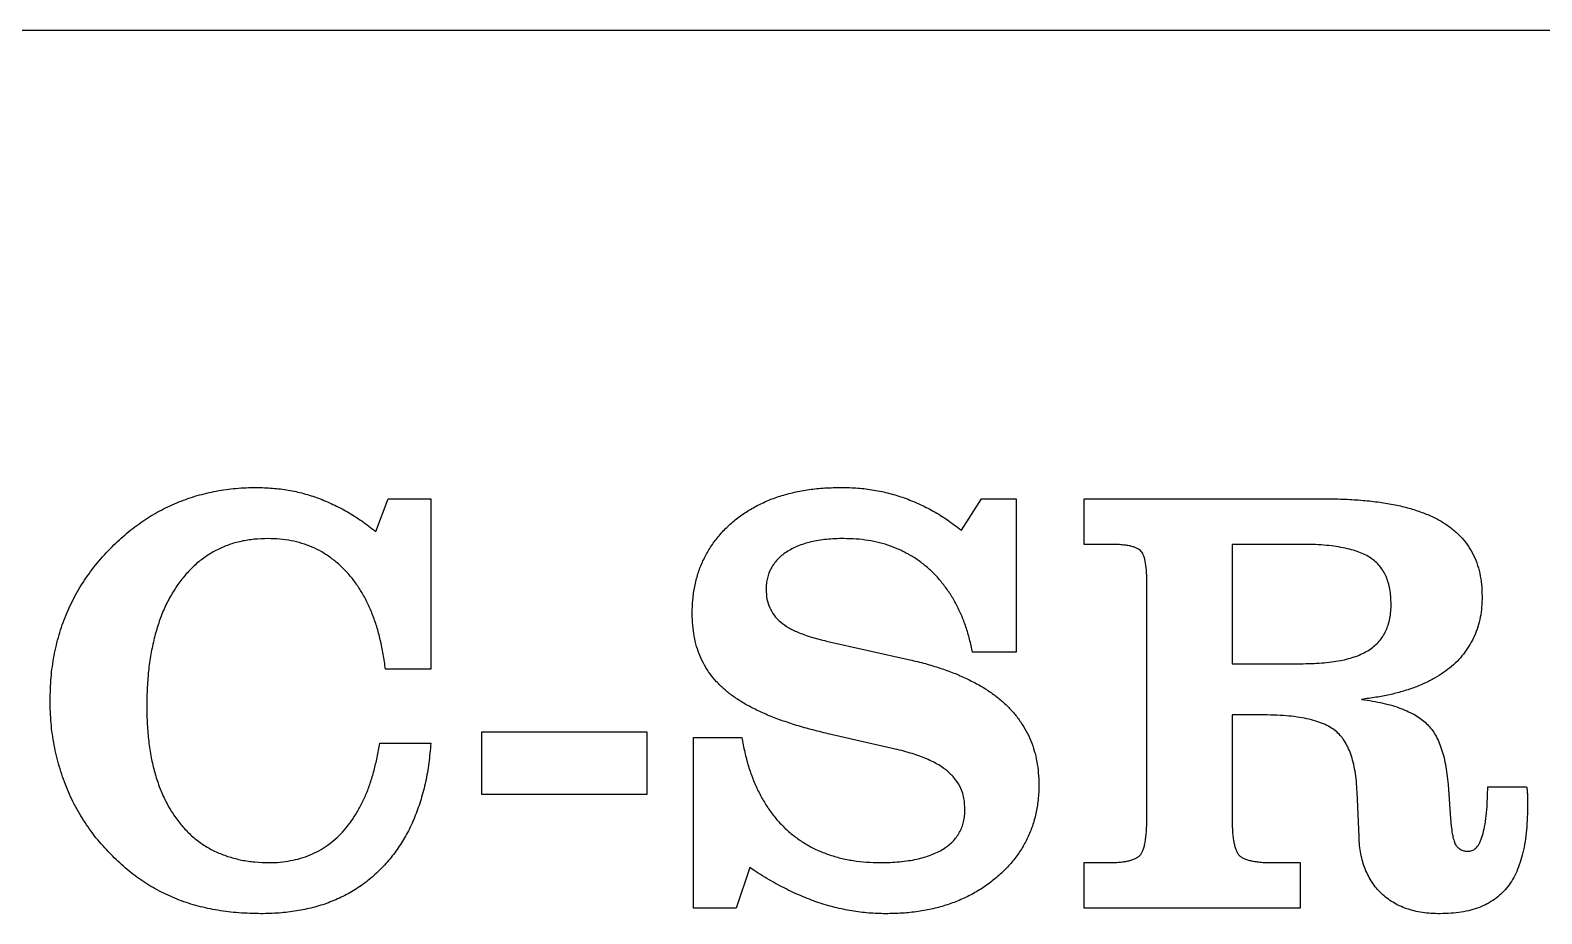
# Model space of a CAD drawing. Header units: millimetres. Extents: x -108 to 108, y -38 to 32.
# Drawn here: x -10.8 to 7.67, y 21.71 to 32.5 of the extents above; entities that cross this region are included whole.
import ezdxf

# ---------------------------------------------------------------- set-up
doc = ezdxf.new("R2010")
doc.units = ezdxf.units.MM

msp = doc.modelspace()

# ---------------------------------------------------------------- linework, layer by layer
at = {"color": 7, "linetype": 'Continuous', "lineweight": 25}
for p, q in [((-15, 32.5), (15, 32.5)), ((-6.576, 26.377), (-6.424, 26.775)), ((-6.424, 26.775), (-5.903, 26.775)), ((-5.903, 26.775), (-5.903, 24.692)), ((0.581, 26.392), (0.828, 26.775)), ((0.828, 26.775), (1.25, 26.775)), ((1.25, 26.775), (1.25, 24.9)), ((2.083, 26.775), (5.038, 26.775)), ((2.083, 26.219), (2.083, 26.775)), ((2.368, 26.219), (2.083, 26.219)), ((3.889, 26.219), (3.889, 24.761)), ((4.73, 26.219), (3.889, 26.219)), ((2.847, 22.888), (2.847, 25.772)), ((-1.066, 25.038), (-0.05, 24.809)), ((1.25, 24.9), (0.717, 24.9)), ((3.889, 24.761), (4.756, 24.761)), ((-5.903, 24.692), (-6.458, 24.692)), ((3.889, 24.136), (3.889, 22.888)), ((4.239, 24.136), (3.889, 24.136)), ((-5.278, 23.928), (-3.264, 23.928)), ((-5.278, 23.164), (-5.278, 23.928)), ((-3.264, 23.928), (-3.264, 23.164)), ((-2.693, 23.858), (-2.102, 23.858)), ((-2.693, 21.775), (-2.693, 23.858)), ((-0.229, 23.717), (-1.047, 23.905)), ((-6.528, 23.789), (-5.903, 23.789)), ((6.528, 23.284), (6.559, 22.864)), ((-3.264, 23.164), (-5.278, 23.164)), ((5.441, 22.646), (5.417, 23.195)), ((7.014, 23.257), (7.489, 23.257)), ((7.014, 23.237), (7.014, 23.257)), ((-2.005, 22.27), (-2.172, 21.775)), ((2.083, 22.331), (2.368, 22.331)), ((2.083, 21.775), (2.083, 22.331)), ((4.379, 22.331), (4.722, 22.331)), ((4.722, 22.331), (4.722, 21.775)), ((-2.172, 21.775), (-2.693, 21.775)), ((4.722, 21.775), (2.083, 21.775))]:
    msp.add_line(p, q, dxfattribs=at)
for points, knots in [([(-9.775, 26.213), (-9.716, 26.268), (-9.597, 26.379), (-9.402, 26.52), (-9.198, 26.642), (-8.983, 26.741), (-8.758, 26.818), (-8.525, 26.873), (-8.283, 26.908), (-8.119, 26.912), (-8.036, 26.914)], [0, 0, 0, 0, 0.12698, 0.25204, 0.374647, 0.497505, 0.620354, 0.744387, 0.870766, 1, 1, 1, 1]), ([(-8.036, 26.914), (-7.97, 26.912), (-7.839, 26.908), (-7.645, 26.885), (-7.457, 26.843), (-7.275, 26.785), (-7.096, 26.709), (-6.919, 26.616), (-6.744, 26.506), (-6.632, 26.42), (-6.576, 26.377)], [0, 0, 0, 0, 0.125175, 0.247739, 0.368112, 0.487844, 0.609431, 0.734449, 0.864692, 1, 1, 1, 1]), ([(-2.708, 25.372), (-2.707, 25.429), (-2.705, 25.54), (-2.679, 25.703), (-2.642, 25.857), (-2.588, 26.002), (-2.516, 26.138), (-2.431, 26.267), (-2.33, 26.385), (-2.214, 26.495), (-2.085, 26.593), (-1.944, 26.679), (-1.793, 26.752), (-1.632, 26.812), (-1.46, 26.857), (-1.278, 26.891), (-1.085, 26.91), (-0.953, 26.913), (-0.885, 26.914)], [0, 0, 0, 0, 0.063426, 0.124212, 0.182845, 0.24019, 0.297051, 0.353802, 0.411629, 0.471012, 0.531472, 0.592522, 0.654434, 0.718156, 0.784137, 0.852687, 0.924491, 1, 1, 1, 1]), ([(-0.885, 26.914), (-0.818, 26.913), (-0.685, 26.91), (-0.488, 26.885), (-0.298, 26.845), (-0.115, 26.788), (0.064, 26.715), (0.241, 26.626), (0.414, 26.518), (0.524, 26.434), (0.581, 26.392)], [0, 0, 0, 0, 0.127238, 0.251879, 0.373483, 0.493702, 0.614806, 0.738926, 0.866965, 1, 1, 1, 1]), ([(5.038, 26.775), (5.116, 26.774), (5.267, 26.773), (5.486, 26.758), (5.689, 26.736), (5.877, 26.705), (6.049, 26.664), (6.206, 26.613), (6.348, 26.554), (6.474, 26.486), (6.585, 26.407), (6.681, 26.319), (6.763, 26.22), (6.83, 26.112), (6.882, 25.993), (6.918, 25.865), (6.94, 25.726), (6.943, 25.631), (6.944, 25.583)], [0, 0, 0, 0, 0.09202, 0.177813, 0.257965, 0.332681, 0.401899, 0.46642, 0.526544, 0.582396, 0.635229, 0.686173, 0.736074, 0.785604, 0.835774, 0.88808, 0.94242, 1, 1, 1, 1]), ([(-7.893, 26.289), (-7.949, 26.287), (-8.059, 26.284), (-8.22, 26.259), (-8.371, 26.217), (-8.513, 26.156), (-8.645, 26.078), (-8.768, 25.985), (-8.881, 25.873), (-8.985, 25.745), (-9.077, 25.603), (-9.158, 25.447), (-9.224, 25.277), (-9.279, 25.095), (-9.323, 24.9), (-9.353, 24.692), (-9.371, 24.471), (-9.374, 24.319), (-9.375, 24.241)], [0, 0, 0, 0, 0.059167, 0.115888, 0.170923, 0.224383, 0.277865, 0.331999, 0.387532, 0.444985, 0.504516, 0.565897, 0.629891, 0.696457, 0.766378, 0.839969, 0.918006, 1, 1, 1, 1]), ([(-6.458, 24.692), (-6.466, 24.754), (-6.481, 24.874), (-6.518, 25.049), (-6.562, 25.213), (-6.615, 25.366), (-6.678, 25.509), (-6.75, 25.641), (-6.83, 25.762), (-6.92, 25.872), (-7.018, 25.97), (-7.123, 26.055), (-7.233, 26.128), (-7.352, 26.187), (-7.478, 26.233), (-7.61, 26.265), (-7.749, 26.285), (-7.844, 26.288), (-7.893, 26.289)], [0, 0, 0, 0, 0.078803, 0.153358, 0.224764, 0.292886, 0.358267, 0.421168, 0.482049, 0.541709, 0.599794, 0.656243, 0.711937, 0.767041, 0.822914, 0.880249, 0.938786, 1, 1, 1, 1]), ([(-0.855, 26.289), (-0.892, 26.289), (-0.963, 26.288), (-1.067, 26.28), (-1.165, 26.268), (-1.256, 26.249), (-1.341, 26.227), (-1.42, 26.198), (-1.492, 26.165), (-1.557, 26.125), (-1.615, 26.083), (-1.666, 26.035), (-1.71, 25.984), (-1.745, 25.928), (-1.772, 25.869), (-1.792, 25.806), (-1.803, 25.738), (-1.805, 25.691), (-1.806, 25.667)], [0, 0, 0, 0, 0.086807, 0.1678603, 0.2451177, 0.3180412, 0.3867736, 0.4519094, 0.5139541, 0.5734918, 0.6306723, 0.6842511, 0.7367653, 0.7879954, 0.8386284, 0.8903018, 0.9437385, 1, 1, 1, 1]), ([(0.717, 24.9), (0.706, 24.954), (0.683, 25.059), (0.638, 25.21), (0.584, 25.353), (0.521, 25.486), (0.449, 25.61), (0.367, 25.724), (0.279, 25.83), (0.179, 25.926), (0.074, 26.012), (-0.04, 26.086), (-0.16, 26.149), (-0.286, 26.2), (-0.419, 26.24), (-0.559, 26.268), (-0.705, 26.286), (-0.804, 26.288), (-0.855, 26.289)], [0, 0, 0, 0, 0.071653, 0.140034, 0.206196, 0.270363, 0.332111, 0.392996, 0.452929, 0.512661, 0.572056, 0.630687, 0.689364, 0.747984, 0.808591, 0.870221, 0.933899, 1, 1, 1, 1]), ([(-10.556, 24.313), (-10.553, 24.406), (-10.549, 24.589), (-10.511, 24.856), (-10.451, 25.112), (-10.366, 25.357), (-10.255, 25.59), (-10.12, 25.81), (-9.961, 26.021), (-9.838, 26.148), (-9.775, 26.213)], [0, 0, 0, 0, 0.13215, 0.259221, 0.383329, 0.505183, 0.626287, 0.748491, 0.872407, 1, 1, 1, 1]), ([(2.847, 25.772), (2.847, 25.817), (2.846, 25.898), (2.831, 26.006), (2.81, 26.087), (2.779, 26.138), (2.744, 26.162), (2.713, 26.179), (2.674, 26.191), (2.628, 26.203), (2.573, 26.209), (2.512, 26.216), (2.442, 26.219), (2.393, 26.219), (2.368, 26.219)], [0, 0, 0, 0, 0.167852, 0.301786, 0.404938, 0.481866, 0.51867, 0.561646, 0.612986, 0.671398, 0.739705, 0.817248, 0.903932, 1, 1, 1, 1]), ([(5.833, 25.49), (5.832, 25.522), (5.83, 25.582), (5.82, 25.67), (5.8, 25.751), (5.774, 25.825), (5.739, 25.893), (5.695, 25.952), (5.645, 26.007), (5.584, 26.052), (5.516, 26.093), (5.436, 26.126), (5.346, 26.155), (5.244, 26.179), (5.131, 26.197), (5.007, 26.21), (4.872, 26.219), (4.779, 26.219), (4.73, 26.219)], [0, 0, 0, 0, 0.0620988, 0.1195847, 0.1738872, 0.2255459, 0.2746619, 0.3231529, 0.3710744, 0.4198529, 0.4713341, 0.5278838, 0.5901175, 0.6582591, 0.7333979, 0.815132, 0.903731, 1, 1, 1, 1]), ([(-1.806, 25.667), (-1.804, 25.628), (-1.8, 25.551), (-1.765, 25.444), (-1.71, 25.348), (-1.629, 25.266), (-1.525, 25.194), (-1.395, 25.134), (-1.24, 25.079), (-1.126, 25.052), (-1.066, 25.038)], [0, 0, 0, 0, 0.110695, 0.214624, 0.316151, 0.420815, 0.536614, 0.670358, 0.824003, 1, 1, 1, 1]), ([(6.944, 25.583), (6.944, 25.539), (6.942, 25.454), (6.924, 25.33), (6.895, 25.212), (6.853, 25.101), (6.801, 24.997), (6.736, 24.899), (6.66, 24.809), (6.572, 24.725), (6.472, 24.649), (6.362, 24.581), (6.241, 24.518), (6.109, 24.465), (5.965, 24.418), (5.811, 24.379), (5.645, 24.348), (5.531, 24.333), (5.472, 24.325)], [0, 0, 0, 0, 0.060564, 0.118613, 0.17475, 0.229165, 0.283289, 0.337134, 0.391885, 0.448241, 0.506134, 0.56616, 0.629082, 0.695568, 0.765094, 0.838965, 0.91749, 1, 1, 1, 1]), ([(-1.047, 23.905), (-1.118, 23.922), (-1.256, 23.956), (-1.455, 24.012), (-1.637, 24.074), (-1.804, 24.139), (-1.956, 24.21), (-2.092, 24.284), (-2.213, 24.364), (-2.32, 24.447), (-2.412, 24.539), (-2.492, 24.635), (-2.559, 24.741), (-2.613, 24.853), (-2.657, 24.972), (-2.687, 25.099), (-2.704, 25.233), (-2.707, 25.325), (-2.708, 25.372)], [0, 0, 0, 0, 0.090654, 0.175182, 0.254405, 0.328375, 0.3969, 0.46066, 0.519988, 0.575294, 0.628029, 0.679432, 0.730225, 0.781355, 0.833205, 0.886494, 0.941885, 1, 1, 1, 1]), ([(4.756, 24.761), (4.801, 24.762), (4.888, 24.764), (5.013, 24.77), (5.129, 24.785), (5.237, 24.802), (5.334, 24.828), (5.423, 24.856), (5.502, 24.893), (5.573, 24.932), (5.634, 24.98), (5.688, 25.033), (5.733, 25.094), (5.77, 25.161), (5.798, 25.234), (5.819, 25.314), (5.831, 25.4), (5.832, 25.459), (5.833, 25.49)], [0, 0, 0, 0, 0.0905211, 0.1753314, 0.2539938, 0.3265819, 0.3943744, 0.4566854, 0.5151511, 0.5691017, 0.6206286, 0.6712009, 0.7212651, 0.7728694, 0.8246386, 0.8796886, 0.9378987, 1, 1, 1, 1]), ([(-0.05, 24.809), (0.014, 24.794), (0.139, 24.764), (0.318, 24.709), (0.486, 24.65), (0.64, 24.582), (0.783, 24.51), (0.913, 24.431), (1.031, 24.345), (1.135, 24.252), (1.229, 24.155), (1.307, 24.048), (1.377, 23.938), (1.432, 23.819), (1.475, 23.694), (1.505, 23.563), (1.524, 23.425), (1.527, 23.33), (1.528, 23.282)], [0, 0, 0, 0, 0.082437, 0.160365, 0.234278, 0.304312, 0.370817, 0.433918, 0.494399, 0.552355, 0.608309, 0.663181, 0.717369, 0.771762, 0.826221, 0.882357, 0.939824, 1, 1, 1, 1]), ([(-9.771, 22.389), (-9.833, 22.453), (-9.957, 22.579), (-10.114, 22.792), (-10.251, 23.015), (-10.361, 23.255), (-10.448, 23.506), (-10.51, 23.767), (-10.549, 24.037), (-10.554, 24.22), (-10.556, 24.313)], [0, 0, 0, 0, 0.125116, 0.247783, 0.370225, 0.493449, 0.617671, 0.742525, 0.869794, 1, 1, 1, 1]), ([(-9.375, 24.241), (-9.374, 24.167), (-9.371, 24.023), (-9.353, 23.814), (-9.323, 23.618), (-9.281, 23.434), (-9.225, 23.263), (-9.158, 23.105), (-9.079, 22.959), (-8.986, 22.828), (-8.884, 22.71), (-8.77, 22.608), (-8.646, 22.522), (-8.511, 22.452), (-8.367, 22.398), (-8.213, 22.359), (-8.05, 22.334), (-7.937, 22.332), (-7.88, 22.331)], [0, 0, 0, 0, 0.080964, 0.157058, 0.229362, 0.297448, 0.362616, 0.424872, 0.484767, 0.543143, 0.599926, 0.655005, 0.709759, 0.764147, 0.81987, 0.87732, 0.93717, 1, 1, 1, 1]), ([(5.472, 24.325), (5.518, 24.318), (5.605, 24.305), (5.731, 24.28), (5.846, 24.25), (5.951, 24.216), (6.044, 24.176), (6.128, 24.135), (6.201, 24.086), (6.264, 24.034), (6.318, 23.973), (6.367, 23.904), (6.408, 23.825), (6.444, 23.736), (6.475, 23.637), (6.498, 23.528), (6.516, 23.41), (6.524, 23.327), (6.528, 23.284)], [0, 0, 0, 0, 0.083081, 0.159454, 0.23085, 0.296749, 0.357462, 0.413671, 0.465327, 0.513855, 0.56134, 0.611382, 0.66528, 0.722238, 0.78424, 0.850919, 0.92276, 1, 1, 1, 1]), ([(5.417, 23.195), (5.414, 23.239), (5.41, 23.324), (5.394, 23.445), (5.371, 23.555), (5.342, 23.654), (5.306, 23.742), (5.263, 23.82), (5.213, 23.886), (5.154, 23.942), (5.084, 23.988), (5.003, 24.028), (4.909, 24.062), (4.801, 24.09), (4.679, 24.111), (4.545, 24.126), (4.396, 24.134), (4.293, 24.135), (4.239, 24.136)], [0, 0, 0, 0, 0.074667, 0.144246, 0.207765, 0.266212, 0.319498, 0.369676, 0.416228, 0.461093, 0.507203, 0.558146, 0.614435, 0.67746, 0.747514, 0.824351, 0.908236, 1, 1, 1, 1]), ([(-2.102, 23.858), (-2.091, 23.798), (-2.069, 23.681), (-2.024, 23.511), (-1.969, 23.352), (-1.903, 23.205), (-1.83, 23.067), (-1.745, 22.941), (-1.65, 22.826), (-1.546, 22.722), (-1.433, 22.629), (-1.31, 22.55), (-1.18, 22.481), (-1.041, 22.427), (-0.895, 22.383), (-0.741, 22.353), (-0.578, 22.334), (-0.467, 22.332), (-0.41, 22.331)], [0, 0, 0, 0, 0.072961, 0.142495, 0.209164, 0.27285, 0.334572, 0.394832, 0.453616, 0.512142, 0.570045, 0.627677, 0.686104, 0.744942, 0.805227, 0.86762, 0.93227, 1, 1, 1, 1]), ([(-5.903, 23.789), (-5.91, 23.708), (-5.924, 23.55), (-5.964, 23.322), (-6.019, 23.107), (-6.089, 22.907), (-6.172, 22.72), (-6.272, 22.549), (-6.386, 22.391), (-6.514, 22.247), (-6.656, 22.12), (-6.809, 22.008), (-6.976, 21.915), (-7.154, 21.837), (-7.344, 21.778), (-7.546, 21.736), (-7.759, 21.711), (-7.906, 21.707), (-7.981, 21.706)], [0, 0, 0, 0, 0.073767, 0.143931, 0.21089, 0.274992, 0.3367, 0.396411, 0.455319, 0.513578, 0.571127, 0.628389, 0.686141, 0.744643, 0.804689, 0.866901, 0.931837, 1, 1, 1, 1]), ([(-7.88, 22.331), (-7.835, 22.331), (-7.746, 22.333), (-7.618, 22.353), (-7.494, 22.38), (-7.379, 22.422), (-7.268, 22.474), (-7.167, 22.54), (-7.069, 22.614), (-6.98, 22.704), (-6.897, 22.802), (-6.823, 22.913), (-6.754, 23.032), (-6.693, 23.163), (-6.64, 23.305), (-6.595, 23.457), (-6.557, 23.619), (-6.538, 23.731), (-6.528, 23.789)], [0, 0, 0, 0, 0.061345, 0.120766, 0.177602, 0.233731, 0.288562, 0.343687, 0.399354, 0.45633, 0.514937, 0.575402, 0.638063, 0.703522, 0.772197, 0.844449, 0.920107, 1, 1, 1, 1]), ([(0.625, 22.978), (0.623, 23.023), (0.618, 23.111), (0.579, 23.237), (0.512, 23.347), (0.438, 23.427), (0.366, 23.484), (0.303, 23.525), (0.233, 23.563), (0.156, 23.599), (0.07, 23.632), (-0.023, 23.663), (-0.123, 23.693), (-0.193, 23.709), (-0.229, 23.717)], [0, 0, 0, 0, 0.109626, 0.213724, 0.315138, 0.420984, 0.47733, 0.538347, 0.602536, 0.671433, 0.746112, 0.825143, 0.910359, 1, 1, 1, 1]), ([(1.528, 23.282), (1.527, 23.225), (1.524, 23.114), (1.498, 22.951), (1.459, 22.796), (1.4, 22.65), (1.327, 22.51), (1.236, 22.38), (1.131, 22.256), (1.008, 22.144), (0.874, 22.041), (0.729, 21.95), (0.574, 21.875), (0.409, 21.813), (0.235, 21.764), (0.051, 21.73), (-0.143, 21.709), (-0.275, 21.707), (-0.343, 21.706)], [0, 0, 0, 0, 0.062166, 0.121803, 0.17985, 0.236851, 0.293651, 0.351367, 0.410276, 0.471293, 0.533084, 0.595099, 0.65755, 0.721395, 0.787141, 0.85518, 0.925991, 1, 1, 1, 1]), ([(6.781, 22.469), (6.799, 22.472), (6.836, 22.477), (6.883, 22.519), (6.922, 22.581), (6.953, 22.667), (6.978, 22.776), (6.997, 22.908), (7.009, 23.065), (7.012, 23.177), (7.014, 23.237)], [0, 0, 0, 0, 0.062653, 0.129616, 0.213249, 0.319576, 0.449182, 0.606082, 0.788661, 1, 1, 1, 1]), ([(7.489, 23.257), (7.492, 23.241), (7.497, 23.209), (7.498, 23.154), (7.501, 23.088), (7.5, 23.038), (7.5, 23.01)], [0, 0, 0, 0, 0.194356, 0.400245, 0.654243, 1, 1, 1, 1]), ([(-0.41, 22.331), (-0.369, 22.331), (-0.29, 22.331), (-0.176, 22.341), (-0.068, 22.353), (0.032, 22.37), (0.124, 22.395), (0.21, 22.422), (0.288, 22.456), (0.359, 22.494), (0.421, 22.539), (0.476, 22.588), (0.522, 22.642), (0.561, 22.7), (0.59, 22.763), (0.61, 22.831), (0.622, 22.903), (0.624, 22.953), (0.625, 22.978)], [0, 0, 0, 0, 0.089303, 0.1725112, 0.2513105, 0.3250971, 0.3944747, 0.4601918, 0.5214082, 0.5801204, 0.6356013, 0.6887544, 0.7397494, 0.789936, 0.8404882, 0.8917275, 0.944598, 1, 1, 1, 1]), ([(7.5, 23.01), (7.499, 22.955), (7.497, 22.849), (7.485, 22.696), (7.467, 22.555), (7.439, 22.425), (7.401, 22.307), (7.359, 22.198), (7.307, 22.102), (7.245, 22.017), (7.175, 21.944), (7.097, 21.879), (7.008, 21.826), (6.911, 21.781), (6.804, 21.748), (6.688, 21.723), (6.562, 21.709), (6.476, 21.707), (6.431, 21.706)], [0, 0, 0, 0, 0.084362, 0.163348, 0.236644, 0.304672, 0.36844, 0.428074, 0.484056, 0.53723, 0.588977, 0.640965, 0.693359, 0.748085, 0.80549, 0.866614, 0.931249, 1, 1, 1, 1]), ([(2.368, 22.331), (2.393, 22.331), (2.442, 22.331), (2.512, 22.335), (2.574, 22.342), (2.628, 22.353), (2.674, 22.366), (2.714, 22.382), (2.745, 22.402), (2.771, 22.424), (2.789, 22.455), (2.806, 22.491), (2.818, 22.537), (2.829, 22.591), (2.837, 22.653), (2.844, 22.724), (2.847, 22.803), (2.847, 22.859), (2.847, 22.888)], [0, 0, 0, 0, 0.085742, 0.163174, 0.232519, 0.294091, 0.346836, 0.393929, 0.434123, 0.470025, 0.507536, 0.551307, 0.604052, 0.66444, 0.735139, 0.813961, 0.902184, 1, 1, 1, 1]), ([(3.889, 22.888), (3.889, 22.859), (3.889, 22.804), (3.894, 22.726), (3.898, 22.655), (3.909, 22.593), (3.918, 22.539), (3.933, 22.494), (3.949, 22.457), (3.968, 22.426), (3.993, 22.403), (4.026, 22.383), (4.067, 22.367), (4.114, 22.353), (4.169, 22.344), (4.232, 22.336), (4.303, 22.331), (4.353, 22.331), (4.379, 22.331)], [0, 0, 0, 0, 0.095814, 0.183369, 0.260247, 0.329355, 0.39042, 0.44193, 0.486434, 0.523636, 0.560059, 0.600935, 0.648749, 0.703694, 0.764535, 0.834499, 0.913766, 1, 1, 1, 1]), ([(6.559, 22.864), (6.562, 22.827), (6.568, 22.759), (6.583, 22.668), (6.599, 22.598), (6.62, 22.546), (6.651, 22.511), (6.687, 22.485), (6.732, 22.471), (6.764, 22.47), (6.781, 22.469)], [0, 0, 0, 0, 0.220315, 0.401616, 0.542064, 0.644962, 0.72948, 0.812154, 0.901698, 1, 1, 1, 1]), ([(6.431, 21.706), (6.394, 21.707), (6.321, 21.708), (6.216, 21.719), (6.117, 21.738), (6.024, 21.766), (5.936, 21.8), (5.856, 21.844), (5.781, 21.894), (5.713, 21.953), (5.652, 22.018), (5.598, 22.09), (5.553, 22.169), (5.515, 22.253), (5.484, 22.342), (5.462, 22.438), (5.446, 22.54), (5.442, 22.61), (5.441, 22.646)], [0, 0, 0, 0, 0.072543, 0.14117, 0.206454, 0.268808, 0.329446, 0.388646, 0.446424, 0.50482, 0.56258, 0.62043, 0.679093, 0.738618, 0.799599, 0.863269, 0.930153, 1, 1, 1, 1]), ([(-7.981, 21.706), (-8.07, 21.708), (-8.246, 21.712), (-8.503, 21.744), (-8.746, 21.795), (-8.977, 21.869), (-9.195, 21.966), (-9.401, 22.083), (-9.595, 22.224), (-9.712, 22.334), (-9.771, 22.389)], [0, 0, 0, 0, 0.136786, 0.267279, 0.39353, 0.515704, 0.635619, 0.755585, 0.87629, 1, 1, 1, 1]), ([(-0.343, 21.706), (-0.412, 21.707), (-0.552, 21.711), (-0.76, 21.738), (-0.967, 21.781), (-1.175, 21.842), (-1.382, 21.922), (-1.589, 22.021), (-1.799, 22.135), (-1.936, 22.224), (-2.005, 22.27)], [0, 0, 0, 0, 0.116998, 0.2342, 0.353011, 0.47361, 0.597533, 0.726085, 0.860146, 1, 1, 1, 1])]:
    msp.add_open_spline(points, degree=3, knots=knots, dxfattribs=at)

doc.saveas('drawing.dxf')
